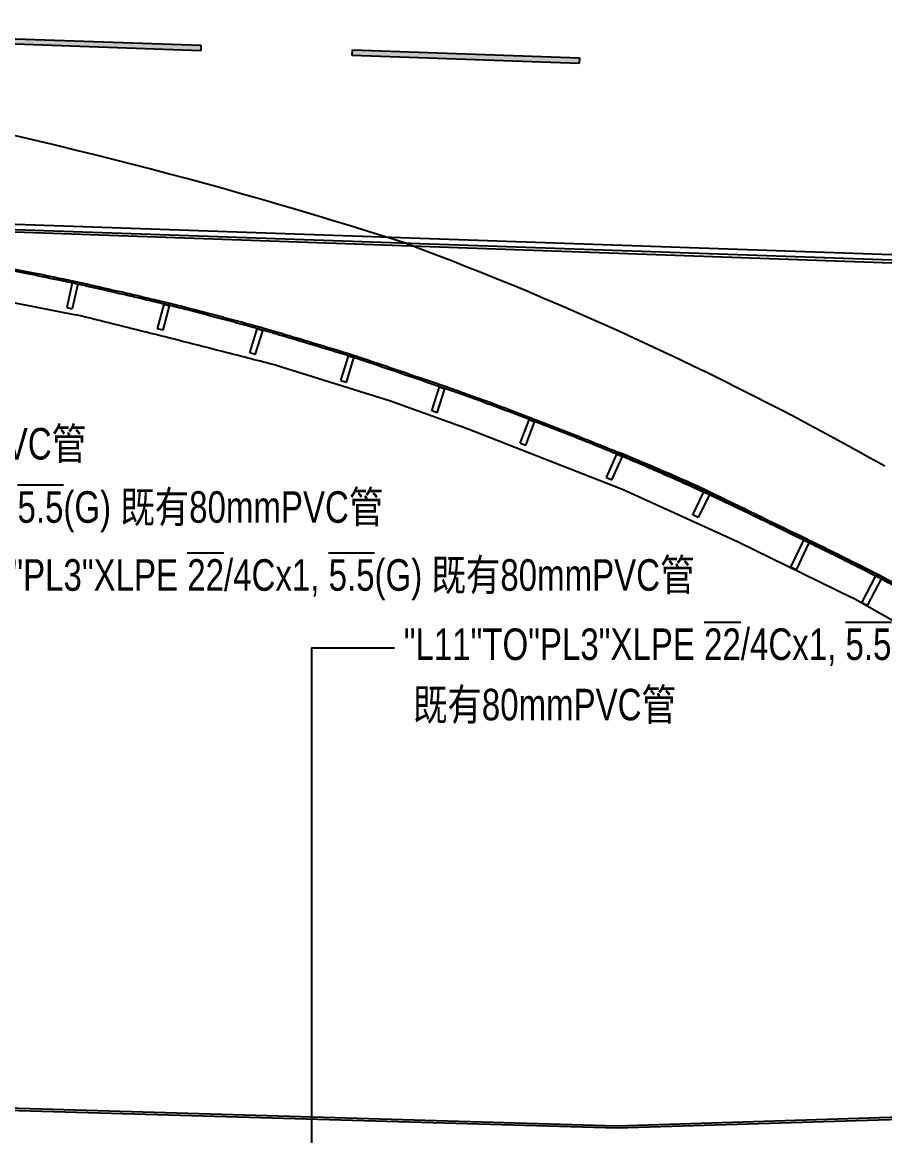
# Model space of a CAD drawing. Header units: millimetres. Extents: x 1358 to 1865, y 706 to 1003.
# Drawn here: x 1727.23 to 1760.59, y 908.12 to 951.18 of the extents above; entities that cross this region are included whole.
import ezdxf

# ---------------------------------------------------------------- set-up
doc = ezdxf.new("R2010")
doc.units = ezdxf.units.MM
doc.layers.add('建築', color=7, linetype='Continuous')
doc.layers.add('文字', color=6, linetype='Continuous')
doc.styles.add('新細明體', font='')
doc.styles.get('新細明體').set_extended_font_data('新細明體')

msp = doc.modelspace()

# ---------------------------------------------------------------- hatches: boundary and pattern name
at = {"layer": '建築', "ltscale": 1000}
h = msp.add_hatch(color=256, dxfattribs=at)
h.paths.add_polyline_path([(1748.774, 949.591), (1748.785, 949.81), (1740.001, 950.116), (1739.987, 949.901)])
h.paths.add_polyline_path([(1725.354, 950.602), (1725.356, 950.394), (1734.14, 950.08), (1734.142, 950.292)])
h.paths.add_polyline_path([(1710.727, 951.106), (1710.72, 950.887), (1719.507, 950.588), (1719.507, 950.802)])

# ---------------------------------------------------------------- linework, layer by layer
for p, q in [((1725.354, 950.602, -0.309), (1734.142, 950.292, -0.309)), ((1734.14, 950.08, -0.309), (1725.356, 950.394, -0.309)), ((1734.142, 950.292, -0.309), (1734.14, 950.08, -0.309)), ((1739.987, 949.901, -0.309), (1740.001, 950.116, -0.309)), ((1740.001, 950.116, -0.309), (1748.785, 949.81, -0.309)), ((1748.774, 949.591, -0.309), (1739.987, 949.901, -0.309)), ((1748.785, 949.81, -0.309), (1748.774, 949.591, -0.309)), ((1699.269, 944.137, -0.309), (1762.428, 941.937, -0.309)), ((1699.307, 944.343, -0.309), (1762.456, 942.14, -0.309)), ((1708.267, 943.74, -0.309), (1762.445, 941.827, -0.309)), ((1729.166, 941.099, -0.309), (1728.952, 940.147, -0.309)), ((1729.385, 941.049, -0.309), (1729.166, 941.099, -0.309)), ((1729.385, 941.049, -0.309), (1729.167, 940.095, -0.309)), ((1723.965, 940.902, -0.309), (1729.31, 939.872, -0.309)), ((1728.952, 940.147, -0.309), (1729.167, 940.095, -0.309)), ((1732.462, 939.323, -0.309), (1732.715, 940.274, -0.309)), ((1732.681, 939.279, -0.309), (1732.926, 940.214, -0.309)), ((1732.715, 940.274, -0.309), (1732.926, 940.214, -0.309)), ((1732.681, 939.279, -0.309), (1732.462, 939.323, -0.309)), ((1736.037, 938.402, -0.309), (1736.321, 939.324, -0.309)), ((1736.535, 939.247, -0.309), (1736.321, 939.324, -0.309)), ((1736.246, 938.32, -0.309), (1736.535, 939.247, -0.309)), ((1736.245, 938.332, -0.309), (1736.037, 938.402, -0.309)), ((1739.551, 937.329, -0.309), (1739.849, 938.268, -0.309)), ((1739.77, 937.267, -0.309), (1740.05, 938.198, -0.309)), ((1740.05, 938.198, -0.309), (1739.849, 938.268, -0.309)), ((1737.048, 937.915, -0.309), (1741.477, 936.542, -0.309)), ((1739.551, 937.329, -0.309), (1739.77, 937.267, -0.309)), ((1743.067, 936.149, -0.309), (1743.366, 937.081, -0.309)), ((1743.277, 936.076, -0.309), (1743.58, 937.007, -0.309)), ((1743.366, 937.081, -0.309), (1743.58, 937.007, -0.309)), ((1741.477, 936.542, -0.309), (1744.476, 935.461, -0.309)), ((1743.277, 936.076, -0.309), (1743.067, 936.149, -0.309)), ((1744.476, 935.461, -0.309), (1750.472, 933.111, -0.309)), ((1746.487, 934.91, -0.309), (1746.843, 935.809, -0.309)), ((1746.711, 934.824, -0.309), (1747.042, 935.718, -0.309)), ((1747.042, 935.718, -0.309), (1746.843, 935.809, -0.309)), ((1746.487, 934.91, -0.309), (1746.711, 934.824, -0.309)), ((1750.478, 934.473, -0.309), (1750.269, 934.559, -0.309)), ((1749.83, 933.576, -0.309), (1750.226, 934.479, -0.309)), ((1750.036, 933.49, -0.309), (1750.444, 934.394, -0.309)), ((1750.226, 934.479, -0.309), (1750.444, 934.394, -0.309)), ((1750.452, 934.402, -0.309), (1750.233, 934.488, -0.309)), ((1749.83, 933.576, -0.309), (1750.036, 933.49, -0.309)), ((1750.472, 933.111, -0.309), (1754.899, 931.106, -0.309)), ((1753.166, 932.13, -0.309), (1753.59, 933.024, -0.309)), ((1753.817, 932.915, -0.309), (1753.377, 932.031, -0.309)), ((1753.377, 932.031, -0.309), (1753.166, 932.13, -0.309)), ((1754.899, 931.106, -0.309), (1759.342, 928.919, -0.309)), ((1756.956, 930.11, -0.309), (1757.463, 931.15, -0.309)), ((1757.658, 931.054, -0.309), (1757.164, 930.008, -0.309)), ((1757.164, 930.008, -0.309), (1756.956, 930.11, -0.309)), ((1759.702, 928.731, -0.309), (1760.24, 929.766, -0.309)), ((1760.455, 929.653, -0.309), (1759.908, 928.622, -0.309)), ((1762.225, 927.282, -0.309), (1759.342, 928.919, -0.309)), ((1759.908, 928.622, -0.309), (1759.702, 928.731, -0.309)), ((1682.91, 910.463, -0.309), (1750.224, 908.506, -0.309)), ((1682.903, 910.378, -0.309), (1750.224, 908.42, -0.309)), ((1750.224, 908.506, -0.309), (1768.56, 909.072, -0.309)), ((1750.224, 908.42, -0.309), (1768.56, 908.986, -0.309))]:
    msp.add_line(p, q, dxfattribs=at)
for centre, radius, start, end in [((1685.683, 767.391, -0.309), 184.086, 72.18246, 86.7591), ((1696.545, 820.54, -0.309), 130.297, 60.55984, 69.57776), ((1705.692, 832.83, -0.386), 110.779, 78.60172, 79.15431), ((1705.692, 832.83, -0.386), 110.852, 78.60172, 79.15431), ((1693.928, 774.479, -0.386), 170.377, 78.2095, 78.60172), ((1693.928, 774.479, -0.386), 170.304, 78.2095, 78.60172), ((1715.095, 875.884, -0.386), 66.713, 77.58284, 78.2095), ((1715.095, 875.884, -0.386), 66.786, 77.58284, 78.2095), ((1702.213, 817.376, -0.386), 126.622, 77.24827, 77.58284), ((1702.213, 817.376, -0.386), 126.695, 77.24827, 77.58284), ((1671.361, 681.049, -0.386), 266.397, 77.01762, 77.24827), ((1671.361, 681.049, -0.386), 266.47, 77.01762, 77.24827), ((1681.103, 723.304, -0.386), 223.033, 76.72058, 77.01762), ((1681.103, 723.304, -0.386), 223.106, 76.72058, 77.01762), ((1715.244, 867.963, -0.386), 74.4, 76.2063, 76.72058), ((1715.244, 867.963, -0.386), 74.473, 76.2063, 76.72058), ((1721.404, 893.057, -0.386), 48.561, 75.491, 76.2063), ((1721.404, 893.057, -0.386), 48.634, 75.491, 76.2063), ((1682.857, 744.1, -0.386), 202.498, 75.14068, 75.49102), ((1541.093, 179.631, -0.309), 783.194, 75.875832, 76.094616), ((1682.857, 744.1, -0.386), 202.425, 75.14068, 75.49102), ((1684.89, 751.765, -0.386), 194.494, 74.76501, 75.14068), ((1684.89, 751.765, -0.386), 194.568, 74.76501, 75.14068), ((1723.932, 895.117, -0.386), 45.921, 73.9919, 74.765), ((1723.932, 895.117, -0.386), 45.995, 73.9919, 74.765), ((1720.607, 883.528, -0.386), 58.051, 73.48196, 73.99189), ((1541.093, 179.631, -0.309), 783.194, 75.657049, 75.875833), ((1720.607, 883.528, -0.386), 57.978, 73.48196, 73.99189), ((1644.263, 626.09, -0.386), 326.497, 73.26708, 73.48196), ((1644.263, 626.09, -0.386), 326.571, 73.26708, 73.48196), ((1541.091, 179.62, -0.309), 783.205, 75.583872, 75.657049), ((1655.238, 662.595, -0.386), 288.378, 72.96064, 73.26708), ((1655.238, 662.595, -0.386), 288.451, 72.96064, 73.26708), ((1541.091, 179.62, -0.309), 783.205, 75.510692, 75.58387), ((1734.282, 920.504, -0.386), 18.628, 71.7549, 72.9606), ((1734.282, 920.504, -0.386), 18.702, 71.7549, 72.9606), ((1723.305, 887.207, -0.386), 53.688, 71.3142, 71.7549), ((1723.305, 887.207, -0.386), 53.761, 71.3142, 71.7549), ((1557.178, 396.005, -0.386), 572.222, 71.17917, 71.31418), ((1557.178, 396.005, -0.386), 572.295, 71.17917, 71.31418), ((1411.526, -31.336, -0.386), 1023.702, 71.104876, 71.179168), ((1411.526, -31.335, -0.386), 1023.775, 71.104876, 71.179168), ((1667.422, 716.283, -0.386), 233.502, 70.94932, 71.10488), ((1667.422, 716.283, -0.386), 233.575, 70.94932, 71.10488), ((1721.226, 872.093, -0.386), 68.664, 70.29132, 70.94932), ((1721.226, 872.093, -0.386), 68.737, 70.29132, 70.94932), ((1712.115, 846.66, -0.386), 95.68, 69.7339, 70.29132), ((1712.115, 846.66, -0.386), 95.753, 69.7339, 70.29132), ((1708.522, 836.927, -0.386), 106.055, 69.28136, 69.7339), ((1708.522, 836.927, -0.386), 106.128, 69.28135, 69.7339), ((1675.745, 750.273, -0.386), 198.701, 68.95074, 69.28135), ((1675.745, 750.273, -0.386), 198.774, 68.95073, 69.28135), ((1674.577, 747.238, -0.386), 201.952, 68.70903, 68.95074), ((1674.577, 747.238, -0.386), 202.026, 68.70898, 68.95073), ((1671.869, 740.287, -0.386), 209.412, 68.47167, 68.70903), ((1671.869, 740.287, -0.386), 209.485, 68.47167, 68.70898), ((1713.464, 845.73, -0.386), 96.061, 67.857, 68.47167), ((1713.464, 845.73, -0.386), 96.134, 67.857, 68.47167), ((1721.58, 865.675, -0.386), 74.529, 67.15917, 67.857), ((1721.58, 865.675, -0.386), 74.602, 67.15917, 67.857), ((1690.492, 792.485, -0.309), 154.063, 66.1653, 67.0961), ((1697.487, 807.196, -0.309), 137.868, 66.3541, 67.39598), ((1723.164, 869.435, -0.386), 70.449, 66.54211, 67.15917), ((1723.164, 869.435, -0.386), 70.522, 66.54211, 67.15917), ((1695.194, 804.978, -0.386), 140.786, 66.1055, 66.54211), ((1695.194, 804.978, -0.386), 140.713, 66.1055, 66.54211), ((1680.823, 772.541, -0.386), 176.264, 65.74457, 66.1055), ((1680.823, 772.541, -0.386), 176.191, 65.74457, 66.1055), ((1738.995, 902.274, -0.309), 34.038, 64.185, 66.1653), ((1740.599, 905.661, -0.309), 30.378, 64.1344, 66.3541), ((1721.887, 863.675, -0.386), 76.306, 65.19585, 65.74457), ((1721.887, 863.675, -0.386), 76.232, 65.19585, 65.74457), ((-1484.504, -5761.387, -0.309), 7436.424, 64.1547373, 64.1849523), ((-1530.171, -5840.528, -0.309), 7527.645, 64.1046932, 64.1343969), ((1713.283, 845.058, -0.386), 96.741, 64.66293, 65.19585), ((1713.283, 845.058, -0.386), 96.814, 64.66294, 65.19585), ((1692.455, 801.07, -0.386), 145.411, 64.22826, 64.66293), ((1692.455, 801.07, -0.386), 145.484, 64.22826, 64.66294), ((1695.863, 808.128, -0.386), 137.573, 63.95139, 64.22826), ((1695.863, 808.128, -0.386), 137.646, 63.95139, 64.22826), ((1406.232, 215.573, -0.386), 797.124, 63.836371, 63.95139), ((1406.232, 215.573, -0.386), 797.197, 63.836371, 63.95139), ((1732.1, 879.085, -0.309), 57.914, 63.81234, 64.15473), ((1728.382, 871.595, -0.309), 66.361, 63.78833, 64.10469), ((1578.859, 567.88, -0.309), 404.887, 63.44294, 63.78833), ((1653.168, 718.22, -0.386), 237.17, 63.34217, 63.83637), ((1613.282, 637.484, -0.309), 327.151, 63.40096, 63.81234), ((1653.168, 718.22, -0.386), 237.097, 63.34217, 63.83637), ((1729.227, 869.724, -0.386), 67.572, 62.41644, 63.34217), ((1729.227, 869.724, -0.386), 67.646, 62.41644, 63.34217), ((1743.608, 897.75, -0.309), 36.078, 62.1621, 63.401), ((1745.316, 900.911, -0.309), 32.573, 62.2252, 63.4429), ((1746.986, 904.148, -0.309), 28.844, 60.105, 62.1621), ((1748.91, 907.734, -0.309), 24.861, 60.0957, 62.2252), ((1743.522, 897.086, -0.386), 36.702, 61.1341, 62.4164), ((1743.522, 897.086, -0.386), 36.775, 61.1341, 62.4164)]:
    msp.add_arc(centre, radius, start, end, dxfattribs=at)
at = {"layer": '文字'}
for p, q in [((1738.428, 882.852, -0.096), (1738.428, 926.979, -0.096)), ((1738.443, 926.994, -0.096), (1741.629, 926.994, -0.096))]:
    msp.add_line(p, q, dxfattribs=at)
msp.add_arc((1738.443, 926.979, -0.096), 0.0146, 90, 180, dxfattribs=at)

# ---------------------------------------------------------------- texts
at = {"layer": '文字', "style": '新細明體', "width": 0.8}
for s, p in [('"L8"TO"PL3"XLPE %%O22%%O/4Cx1, %%O5.5%%O(G) 既有80mmPVC管', (1699.181, 934.271, -0.143)), ('"L9"TO"PL3"XLPE %%O22%%O/4Cx1, %%O5.5%%O(G) 既有80mmPVC管', (1710.675, 931.824, 0.166)), ('"L10"TO"PL3"XLPE %%O22%%O/4Cx1, %%O5.5%%O(G) 既有80mmPVC管', (1721.998, 929.195, -0.143)), ('"L11"TO"PL3"XLPE %%O22%%O/4Cx1, %%O5.5%%O(G)', (1741.987, 926.518, 0.07)), (' 既有80mmPVC管', (1741.987, 924.182, 0.07))]:
    msp.add_text(s, height=1.22078, dxfattribs=at).set_placement(p)

doc.saveas('drawing.dxf')
